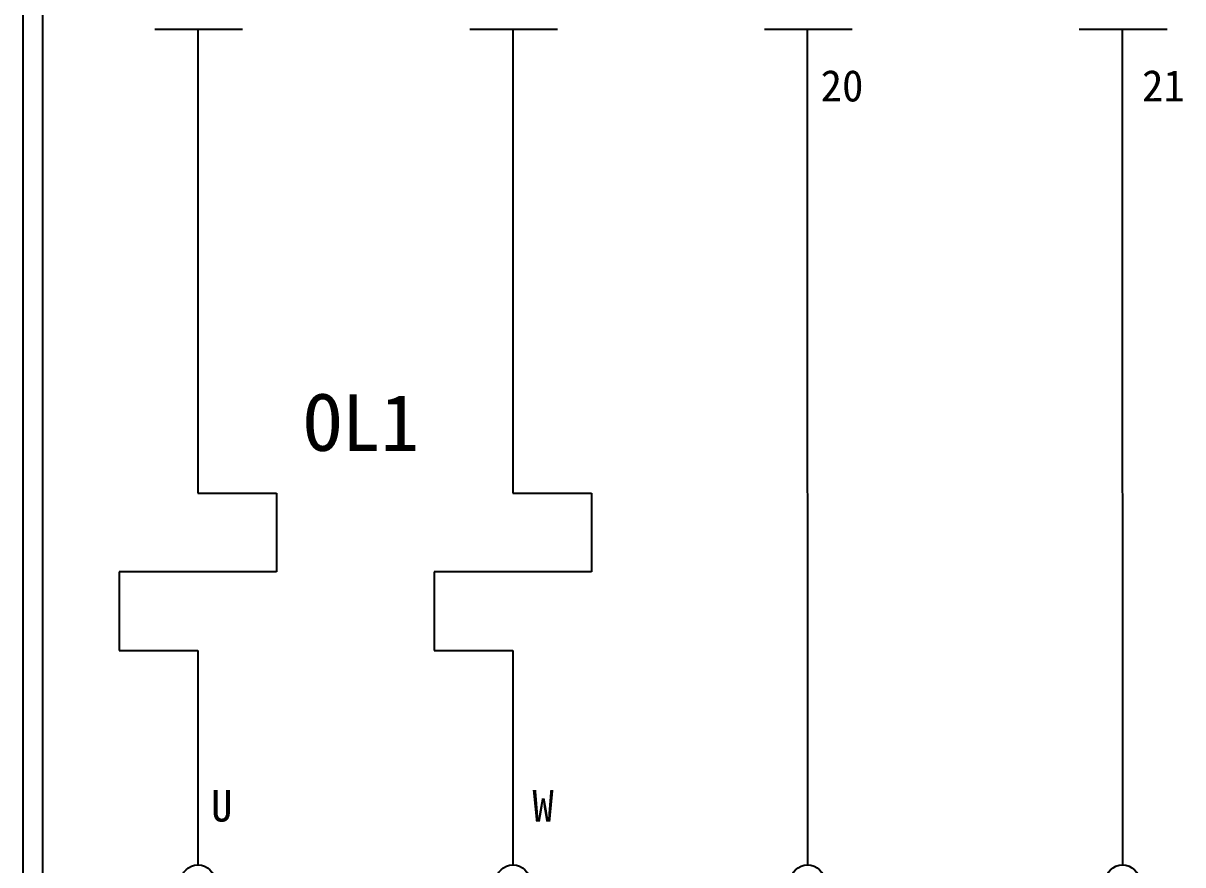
# Model space of a CAD drawing. Extents: x 10 to 297, y 3 to 207.
# Drawn here: x 10 to 83.6, y 57.4 to 110.8 of the extents above; entities that cross this region are included whole.
import ezdxf

# ---------------------------------------------------------------- set-up
doc = ezdxf.new("R2010")
doc.units = 0
doc.layers.get('0').update_dxf_attribs({"linetype": 'CONTINUOUS'})
doc.layers.add('圖框層', color=7, linetype='CONTINUOUS')
doc.layers.add('標尺寸層', color=3, linetype='CONTINUOUS')
doc.styles.add('STSL', font='KAIU.TTF')

msp = doc.modelspace()

# ---------------------------------------------------------------- linework, layer by layer
for p, q in [((21.08, 110.424), (21.08, 104.562)), ((41.08, 110.424), (41.08, 104.562)), ((59.788, 110.424), (59.788, 104.562)), ((79.788, 110.424), (79.788, 104.562)), ((21.08, 104.562), (21.089, 80.961)), ((41.08, 104.562), (41.089, 80.961)), ((59.788, 104.562), (59.806, 57.361)), ((79.788, 104.562), (79.806, 57.361)), ((21.091, 70.961), (21.098, 57.361))]:
    msp.add_line(p, q)
for centre in [(21.098, 56.29), (41.098, 56.29), (59.806, 56.29), (79.806, 56.29)]:
    msp.add_circle(centre, 1.071)
at = {"layer": '圖框層', "color": 7}
for p, q in [((10, 3), (10, 206.969)), ((11.25, 4.25), (11.25, 205.719))]:
    msp.add_line(p, q, dxfattribs=at)
at = {"layer": '標尺寸層', "color": 7}
for p, q in [((18.351, 110.424), (23.919, 110.424)), ((21.08, 110.424), (21.08, 104.562)), ((38.351, 110.424), (43.919, 110.424)), ((57.06, 110.424), (62.628, 110.424)), ((59.788, 110.424), (59.788, 104.562)), ((77.06, 110.424), (82.628, 110.424)), ((21.089, 80.961), (26.089, 80.961)), ((26.089, 80.961), (26.089, 75.961)), ((41.089, 80.961), (46.089, 80.961)), ((46.089, 80.961), (46.089, 75.961)), ((26.089, 75.961), (16.089, 75.961)), ((16.089, 75.961), (16.089, 70.961)), ((46.089, 75.961), (36.089, 75.961)), ((36.089, 75.961), (36.089, 70.961)), ((16.089, 70.961), (21.089, 70.961)), ((36.089, 70.961), (41.089, 70.961)), ((41.089, 70.961), (41.098, 57.361))]:
    msp.add_line(p, q, dxfattribs=at)

# ---------------------------------------------------------------- texts
at = {"layer": '圖框層', "color": 4, "style": 'STSL'}
for s, height, p in [('20', 2, (60.632, 105.828)), ('21', 2, (81.041, 105.828)), ('OL1', 3.6, (27.791, 83.64)), ('U', 2, (21.924, 60.107)), ('W', 2, (42.332, 60.107))]:
    msp.add_text(s, height=height, dxfattribs=at).set_placement(p)

doc.saveas('drawing.dxf')
